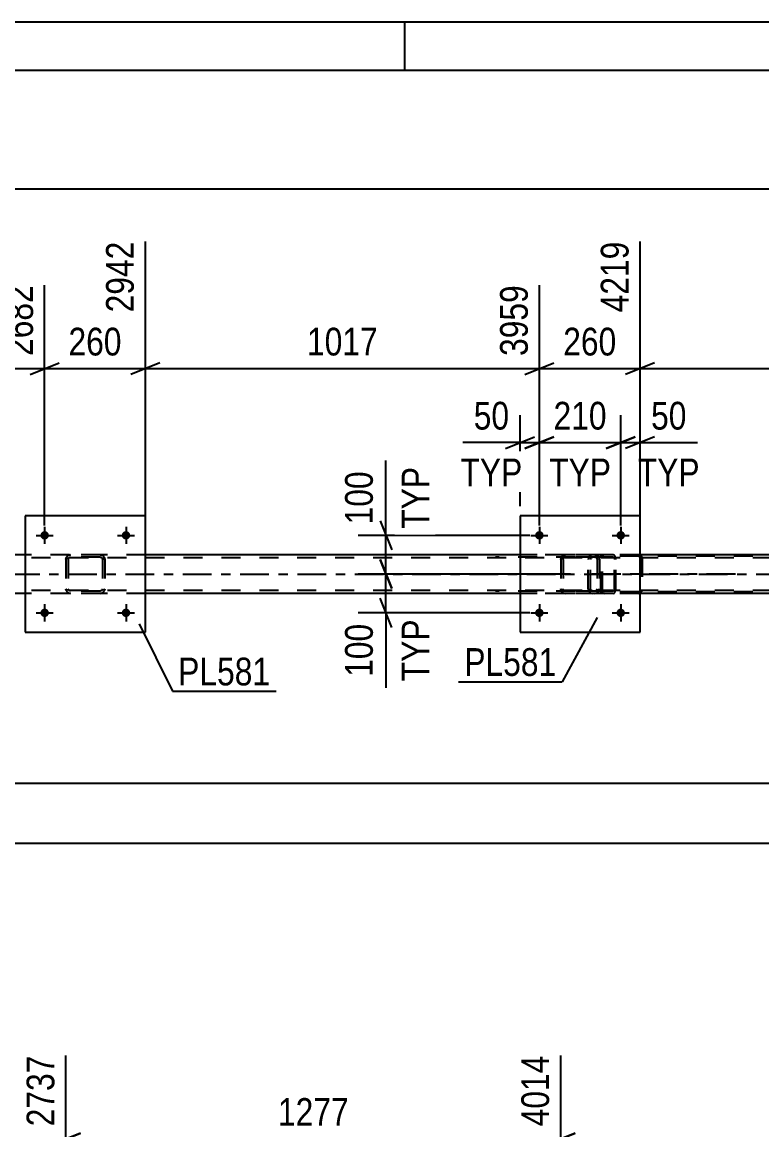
# Model space of a CAD drawing. Header units: millimetres. Extents: x -86 to 755, y -439 to 155.
# Drawn here: x 85.6 to 162, y 40.2 to 154.6 of the extents above; entities that cross this region are included whole.
import ezdxf

# ---------------------------------------------------------------- set-up
doc = ezdxf.new("R2010")
doc.units = ezdxf.units.MM
doc.linetypes.add('DXK_LINE_DOT2', pattern=[3.9198, 1.9599, -1.9599])
doc.linetypes.add('DXK_LINE_DOT3', pattern=[5.9187, 2.979, -0.9799, 0.9799, -0.9799])
doc.styles.add('Arial Narrow', font='ARIALN.TTF', dxfattribs={"height": 0.2})

# ---------------------------------------------------------------- blocks, each defined once
blk = doc.blocks.new('Unknown-814185138-1135')
at = {"color": 5, "linetype": 'Continuous'}
for p, q in [((755.09, 154.59), (-85.91, 154.59)), ((125.09, 149.59), (125.09, 154.59)), ((750.09, 149.59), (-80.91, 149.59))]:
    blk.add_line(p, q, dxfattribs=at)
blk = doc.blocks.new('Bolt-814185138-2460 - 2456')
at = {"linetype": 'Continuous'}
for points in [[(88.35, 101.61, -1), (87.47, 101.61, -1)], [(96.75, 101.61, -1), (95.87, 101.61, -1)]]:
    blk.add_hatch(color=1, dxfattribs=at).paths.add_polyline_path(points)
at = {"color": 1, "linetype": 'Continuous'}
for p, q in [((87.91, 102.49), (87.91, 100.73)), ((96.31, 102.49), (96.31, 100.73)), ((87.03, 101.61), (88.79, 101.61)), ((95.43, 101.61), (97.19, 101.61))]:
    blk.add_line(p, q, dxfattribs=at)
blk = doc.blocks.new('Bolt-814185138-2461 - 2456')
at = {"linetype": 'Continuous'}
for points in [[(88.35, 93.61, -1), (87.47, 93.61, -1)], [(96.75, 93.61, -1), (95.87, 93.61, -1)]]:
    blk.add_hatch(color=1, dxfattribs=at).paths.add_polyline_path(points)
at = {"color": 1, "linetype": 'Continuous'}
for p, q in [((87.91, 94.49), (87.91, 92.73)), ((96.31, 94.49), (96.31, 92.73)), ((87.03, 93.61), (88.79, 93.61)), ((95.43, 93.61), (97.19, 93.61))]:
    blk.add_line(p, q, dxfattribs=at)
blk = doc.blocks.new('Bolt-814185138-2462 - 2456')
at = {"linetype": 'Continuous'}
for points in [[(139.43, 101.61, -1), (138.55, 101.61, -1)], [(147.83, 101.61, -1), (146.95, 101.61, -1)]]:
    blk.add_hatch(color=1, dxfattribs=at).paths.add_polyline_path(points)
at = {"color": 1, "linetype": 'Continuous'}
for p, q in [((138.99, 102.49), (138.99, 100.73)), ((147.39, 102.49), (147.39, 100.73)), ((138.11, 101.61), (139.87, 101.61)), ((146.51, 101.61), (148.27, 101.61))]:
    blk.add_line(p, q, dxfattribs=at)
blk = doc.blocks.new('Bolt-814185138-2463 - 2456')
at = {"linetype": 'Continuous'}
for points in [[(139.43, 93.61, -1), (138.55, 93.61, -1)], [(147.83, 93.61, -1), (146.95, 93.61, -1)]]:
    blk.add_hatch(color=1, dxfattribs=at).paths.add_polyline_path(points)
at = {"color": 1, "linetype": 'Continuous'}
for p, q in [((138.99, 94.49), (138.99, 92.73)), ((147.39, 94.49), (147.39, 92.73)), ((138.11, 93.61), (139.87, 93.61)), ((146.51, 93.61), (148.27, 93.61))]:
    blk.add_line(p, q, dxfattribs=at)
blk = doc.blocks.new('Part-814185138-2602 - 2456')
at = {"color": 2, "linetype": 'Continuous'}
for p, q in [((85.91, 99.61), (64.36, 99.61)), ((136.99, 99.61), (98.31, 99.61)), ((188.07, 99.61), (149.39, 99.61)), ((85.91, 95.61), (64.21, 95.61)), ((136.99, 95.61), (98.31, 95.61)), ((188.07, 95.61), (149.39, 95.61))]:
    blk.add_line(p, q, dxfattribs=at)
at = {"color": 7, "linetype": 'DXK_LINE_DOT2'}
for p, q in [((98.31, 99.61), (85.91, 99.61)), ((149.39, 99.61), (136.99, 99.61)), ((629.45, 99.29), (25.23, 99.29)), ((629.45, 95.93), (25.23, 95.93)), ((98.31, 95.61), (85.91, 95.61)), ((149.39, 95.61), (136.99, 95.61))]:
    blk.add_line(p, q, dxfattribs=at)
at = {"color": 7, "linetype": 'DXK_LINE_DOT3'}
blk.add_line((25.23, 97.61), (629.45, 97.61), dxfattribs=at)
blk = doc.blocks.new('Part-814185138-2502 - 2456')
at = {"color": 2, "linetype": 'Continuous'}
for p, q in [((98.31, 103.61), (85.91, 103.61)), ((85.91, 103.61), (85.91, 91.61)), ((98.31, 91.61), (98.31, 103.61)), ((85.91, 91.61), (98.31, 91.61))]:
    blk.add_line(p, q, dxfattribs=at)
blk = doc.blocks.new('Part-814185138-2503 - 2456')
at = {"color": 7, "linetype": 'DXK_LINE_DOT2'}
for p, q in [((90.41, 99.58), (90.59, 99.61)), ((90.59, 99.61), (90.41, 99.58)), ((93.63, 99.61), (90.59, 99.61)), ((93.63, 99.61), (93.81, 99.58)), ((93.81, 99.58), (93.63, 99.61)), ((90.11, 99.13), (90.15, 99.32)), ((90.15, 99.32), (90.11, 99.13)), ((90.11, 99.13), (90.11, 96.09)), ((90.35, 99.13), (90.37, 99.23)), ((90.35, 99.13), (90.35, 96.09)), ((90.37, 99.23), (90.42, 99.3)), ((90.42, 99.3), (90.5, 99.36)), ((90.5, 99.36), (90.59, 99.37)), ((93.63, 99.37), (90.59, 99.37)), ((93.63, 99.37), (93.72, 99.36)), ((93.72, 99.36), (93.8, 99.3)), ((93.8, 99.3), (93.85, 99.23)), ((93.85, 99.23), (93.87, 99.13)), ((93.87, 99.13), (93.87, 96.09)), ((94.07, 99.32), (94.11, 99.13)), ((94.11, 99.13), (94.07, 99.32)), ((94.11, 99.13), (94.11, 96.09)), ((90.15, 95.91), (90.11, 96.09)), ((90.11, 96.09), (90.15, 95.91)), ((90.37, 96), (90.35, 96.09)), ((93.87, 96.09), (93.85, 96)), ((94.11, 96.09), (94.07, 95.91)), ((94.07, 95.91), (94.11, 96.09)), ((90.42, 95.92), (90.37, 96)), ((90.59, 95.61), (90.41, 95.65)), ((90.41, 95.65), (90.59, 95.61)), ((90.5, 95.87), (90.42, 95.92)), ((90.59, 95.85), (90.5, 95.87)), ((93.63, 95.85), (90.59, 95.85)), ((93.63, 95.61), (90.59, 95.61)), ((93.72, 95.87), (93.63, 95.85)), ((93.81, 95.65), (93.63, 95.61)), ((93.63, 95.61), (93.81, 95.65)), ((93.8, 95.92), (93.72, 95.87)), ((93.85, 96), (93.8, 95.92))]:
    blk.add_line(p, q, dxfattribs=at)
at = {"color": 7, "linetype": 'DXK_LINE_DOT3'}
blk.add_line((92.11, 97.61), (92.11, 97.61), dxfattribs=at)
at = {"color": 7, "linetype": 'DXK_LINE_DOT2'}
for centre, start, end in [((90.59, 99.13), 112.5, 157.5), ((90.59, 99.13), 112.5, 157.5), ((93.63, 99.13), 22.5, 67.5), ((93.63, 99.13), 22.5, 67.5), ((90.59, 96.09), 202.5, 247.5), ((90.59, 96.09), 202.5, 247.5), ((93.63, 96.09), 292.5, 337.5), ((93.63, 96.09), 292.5, 337.5)]:
    blk.add_arc(centre, 0.48, start, end, dxfattribs=at)
blk = doc.blocks.new('Part-814185138-2508 - 2456')
at = {"color": 2, "linetype": 'Continuous'}
for p, q in [((149.39, 103.61), (136.99, 103.61)), ((136.99, 103.61), (136.99, 91.61)), ((149.39, 91.61), (149.39, 103.61)), ((136.99, 91.61), (149.39, 91.61))]:
    blk.add_line(p, q, dxfattribs=at)
blk = doc.blocks.new('Part-814185138-2509 - 2456')
at = {"color": 7, "linetype": 'DXK_LINE_DOT2'}
for p, q in [((141.49, 99.58), (141.67, 99.61)), ((141.67, 99.61), (141.49, 99.58)), ((144.71, 99.61), (141.67, 99.61)), ((144.71, 99.61), (144.9, 99.58)), ((144.9, 99.58), (144.71, 99.61)), ((141.19, 99.13), (141.23, 99.32)), ((141.23, 99.32), (141.19, 99.13)), ((141.19, 99.13), (141.19, 96.09)), ((141.43, 99.13), (141.45, 99.23)), ((141.43, 99.13), (141.43, 96.09)), ((141.45, 99.23), (141.5, 99.3)), ((141.5, 99.3), (141.58, 99.36)), ((141.58, 99.36), (141.67, 99.37)), ((144.71, 99.37), (141.67, 99.37)), ((144.71, 99.37), (144.8, 99.36)), ((144.8, 99.36), (144.88, 99.3)), ((144.88, 99.3), (144.93, 99.23)), ((144.93, 99.23), (144.95, 99.13)), ((144.95, 99.13), (144.95, 96.09)), ((145.16, 99.32), (145.19, 99.13)), ((145.19, 99.13), (145.16, 99.32)), ((145.19, 99.13), (145.19, 96.09)), ((141.23, 95.91), (141.19, 96.09)), ((141.19, 96.09), (141.23, 95.91)), ((141.45, 96), (141.43, 96.09)), ((144.95, 96.09), (144.93, 96)), ((145.19, 96.09), (145.16, 95.91)), ((145.16, 95.91), (145.19, 96.09)), ((141.5, 95.92), (141.45, 96)), ((141.67, 95.61), (141.49, 95.65)), ((141.49, 95.65), (141.67, 95.61)), ((141.58, 95.87), (141.5, 95.92)), ((141.67, 95.85), (141.58, 95.87)), ((144.71, 95.85), (141.67, 95.85)), ((144.71, 95.61), (141.67, 95.61)), ((144.8, 95.87), (144.71, 95.85)), ((144.9, 95.65), (144.71, 95.61)), ((144.71, 95.61), (144.9, 95.65)), ((144.88, 95.92), (144.8, 95.87)), ((144.93, 96), (144.88, 95.92))]:
    blk.add_line(p, q, dxfattribs=at)
at = {"color": 7, "linetype": 'DXK_LINE_DOT3'}
blk.add_line((143.19, 97.61), (143.19, 97.61), dxfattribs=at)
at = {"color": 7, "linetype": 'DXK_LINE_DOT2'}
for centre, start, end in [((141.67, 99.13), 112.5, 157.5), ((141.67, 99.13), 112.5, 157.5), ((144.71, 99.13), 22.5, 67.5), ((144.71, 99.13), 22.5, 67.5), ((141.67, 96.09), 202.5, 247.5), ((141.67, 96.09), 202.5, 247.5), ((144.71, 96.09), 292.5, 337.5), ((144.71, 96.09), 292.5, 337.5)]:
    blk.add_arc(centre, 0.48, start, end, dxfattribs=at)
blk = doc.blocks.new('Part-814185138-2651 - 2456')
at = {"color": 7, "linetype": 'DXK_LINE_DOT2'}
for p, q in [((145.68, 99.61), (145.55, 99.59)), ((161.01, 99.61), (145.68, 99.61)), ((149.38, 99.59), (149.25, 99.61)), ((145.36, 99.42), (145.34, 99.29)), ((145.34, 95.93), (145.34, 99.29)), ((145.51, 99.29), (145.52, 99.35)), ((145.51, 95.93), (145.51, 99.29)), ((145.52, 99.35), (145.56, 99.41)), ((145.56, 99.41), (145.61, 99.44)), ((145.61, 99.44), (145.68, 99.45)), ((161.01, 99.45), (145.68, 99.45)), ((149.25, 99.45), (149.32, 99.44)), ((149.32, 99.44), (149.37, 99.41)), ((149.37, 99.41), (149.41, 99.35)), ((149.41, 99.35), (149.42, 99.29)), ((149.42, 99.29), (149.42, 95.93)), ((149.59, 99.29), (149.57, 99.42)), ((149.59, 99.29), (149.59, 95.93)), ((145.34, 95.93), (145.36, 95.81)), ((145.52, 95.87), (145.51, 95.93)), ((145.56, 95.82), (145.52, 95.87)), ((145.55, 95.64), (145.68, 95.61)), ((145.61, 95.79), (145.56, 95.82)), ((145.68, 95.77), (145.61, 95.79)), ((161.01, 95.77), (145.68, 95.77)), ((161.01, 95.61), (145.68, 95.61)), ((149.32, 95.79), (149.25, 95.77)), ((149.25, 95.61), (149.38, 95.64)), ((149.37, 95.82), (149.32, 95.79)), ((149.41, 95.87), (149.37, 95.82)), ((149.42, 95.93), (149.41, 95.87)), ((149.57, 95.81), (149.59, 95.93))]:
    blk.add_line(p, q, dxfattribs=at)
at = {"color": 7, "linetype": 'DXK_LINE_DOT3'}
blk.add_line((159.22, 97.61), (144.05, 97.61), dxfattribs=at)
at = {"color": 7, "linetype": 'DXK_LINE_DOT2'}
for centre, start, end in [((145.67, 99.28), 110.7583, 155.68), ((149.27, 99.28), 24.32, 69.2417), ((145.67, 95.95), 204.32, 249.2417), ((149.27, 95.95), 290.7583, 335.68)]:
    blk.add_arc(centre, 0.331, start, end, dxfattribs=at)
blk = doc.blocks.new('Part-814185138-2664 - 2456')
at = {"color": 7, "linetype": 'DXK_LINE_DOT2'}
for p, q in [((146.61, 99.61), (134.46, 99.61)), ((144.52, 99.61), (144.33, 99.58)), ((145.34, 99.37), (145.34, 99.61)), ((146.72, 99.58), (146.61, 99.61)), ((146.81, 99.47), (146.72, 99.58)), ((146.61, 99.37), (134.46, 99.37)), ((144.06, 99.32), (144.02, 99.13)), ((144.02, 96.09), (144.02, 99.13)), ((144.27, 99.13), (144.29, 99.23)), ((144.27, 96.09), (144.27, 99.13)), ((144.29, 99.23), (144.35, 99.3)), ((144.35, 99.3), (144.43, 99.36)), ((144.43, 99.36), (144.52, 99.37)), ((146.61, 99.37), (146.67, 99.36)), ((146.67, 99.36), (146.71, 99.3)), ((146.71, 99.3), (146.74, 99.23)), ((146.74, 99.23), (146.75, 99.13)), ((146.75, 96.09), (146.75, 99.13)), ((146.86, 99.32), (146.81, 99.47)), ((146.89, 99.13), (146.86, 99.32)), ((146.89, 96.09), (146.89, 99.13)), ((144.02, 96.09), (144.06, 95.91)), ((144.29, 96), (144.27, 96.09)), ((146.75, 96.09), (146.74, 96)), ((146.86, 95.91), (146.89, 96.09)), ((146.61, 95.85), (134.46, 95.85)), ((146.61, 95.61), (134.46, 95.61)), ((144.35, 95.92), (144.29, 96)), ((144.33, 95.65), (144.52, 95.61)), ((144.43, 95.87), (144.35, 95.92)), ((144.52, 95.85), (144.43, 95.87)), ((145.34, 95.61), (145.34, 95.85)), ((146.67, 95.87), (146.61, 95.85)), ((146.61, 95.61), (146.72, 95.65)), ((146.71, 95.92), (146.67, 95.87)), ((146.74, 96), (146.71, 95.92)), ((146.72, 95.65), (146.81, 95.75)), ((146.81, 95.75), (146.82, 95.79)), ((146.82, 95.79), (146.86, 95.91))]:
    blk.add_line(p, q, dxfattribs=at)
for centre, start, end in [((144.51, 99.12), 111.1941, 156.1506), ((144.51, 96.11), 203.8494, 248.8059)]:
    blk.add_arc(centre, 0.492, start, end, dxfattribs=at)
blk = doc.blocks.new('StraightDimension-814185138-10525 - 2456')
at = {"color": 7, "linetype": 'Continuous'}
for p, q in [((149.39, 100.52), (149.39, 131.94)), ((138.99, 102.61), (138.99, 127.44)), ((137.49, 118.23), (140.49, 119.43)), ((150.89, 119.43), (147.89, 118.23)), ((138.99, 118.83), (149.39, 118.83))]:
    blk.add_line(p, q, dxfattribs=at)
at = {"color": 0}
blk.add_wipeout([(147.53, 119.58), (147.53, 123.78), (140.85, 123.78), (140.85, 119.58)], dxfattribs=at)
at = {"color": 3, "style": 'Arial Narrow'}
blk.add_text('260', height=2.863, dxfattribs=at).set_placement((141.45, 120.18))
at = {"color": 0, "linetype": 'Continuous'}
blk.add_wipeout([(148.79, 132.54), (144.59, 132.54), (144.59, 124.03), (148.79, 124.03)], dxfattribs=at)
at = {"color": 3, "linetype": 'Continuous', "style": 'Arial Narrow'}
blk.add_text('4219', height=2.863, rotation=90.0002, dxfattribs=at).set_placement((148.19, 124.63))
blk = doc.blocks.new('StraightDimension-814185138-2864 - 2456')
at = {"color": 7, "linetype": 'Continuous'}
for p, q in [((123.14, 101.61), (123.14, 109.35)), ((123.14, 101.61), (123.14, 109.35)), ((122.54, 103.11), (123.74, 100.11)), ((137.99, 101.61), (120.29, 101.61)), ((123.14, 97.61), (123.14, 101.61)), ((123.74, 96.11), (122.54, 99.11)), ((142.19, 97.61), (120.29, 97.61))]:
    blk.add_line(p, q, dxfattribs=at)
at = {"color": 0}
blk.add_wipeout([(122.39, 108.82), (118.19, 108.82), (118.19, 102.14), (122.39, 102.14)], dxfattribs=at)
at = {"color": 0, "linetype": 'Continuous'}
blk.add_wipeout([(128.24, 109.28), (124.04, 109.28), (124.04, 101.69), (128.24, 101.69)], dxfattribs=at)
at = {"color": 3, "style": 'Arial Narrow'}
blk.add_text('100', height=2.863, rotation=90.0002, dxfattribs=at).set_placement((121.79, 102.74))
at = {"color": 3, "linetype": 'Continuous', "style": 'Arial Narrow'}
blk.add_text('TYP', height=2.863, rotation=90.0002, dxfattribs=at).set_placement((127.64, 102.29))
blk = doc.blocks.new('StraightDimension-814185138-2803 - 2456')
at = {"color": 7, "linetype": 'Continuous'}
blk.add_line((0, 69.84), (629.45, 69.84), dxfattribs=at)
blk = doc.blocks.new('StraightDimension-814185138-2841 - 2456')
at = {"color": 7, "linetype": 'Continuous'}
for p, q in [((122.54, 99.11), (123.74, 96.11)), ((142.19, 97.61), (120.29, 97.61)), ((123.14, 93.61), (123.14, 97.61)), ((123.74, 92.11), (122.54, 95.11)), ((137.99, 93.61), (120.29, 93.61)), ((123.14, 93.61), (123.14, 85.88)), ((123.14, 93.61), (123.14, 85.88))]:
    blk.add_line(p, q, dxfattribs=at)
at = {"color": 0}
blk.add_wipeout([(122.39, 93.09), (118.19, 93.09), (118.19, 86.4), (122.39, 86.4)], dxfattribs=at)
at = {"color": 0, "linetype": 'Continuous'}
blk.add_wipeout([(128.24, 93.54), (124.04, 93.54), (124.04, 85.95), (128.24, 85.95)], dxfattribs=at)
at = {"color": 3, "linetype": 'Continuous', "style": 'Arial Narrow'}
blk.add_text('TYP', height=2.863, rotation=90.0002, dxfattribs=at).set_placement((127.64, 86.55))
at = {"color": 3, "style": 'Arial Narrow'}
blk.add_text('100', height=2.863, rotation=90.0002, dxfattribs=at).set_placement((121.79, 87))
blk = doc.blocks.new('StraightDimension-814185138-2888 - 2456')
at = {"color": 7, "linetype": 'Continuous'}
for p, q in [((147.39, 102.61), (147.39, 114.03)), ((149.39, 104.61), (149.39, 114.03)), ((145.89, 110.58), (148.89, 111.78)), ((147.39, 111.18), (149.39, 111.18)), ((150.89, 111.78), (147.89, 110.58)), ((149.39, 111.18), (155.3, 111.18)), ((149.39, 111.18), (155.3, 111.18))]:
    blk.add_line(p, q, dxfattribs=at)
at = {"color": 0}
blk.add_wipeout([(154.77, 111.93), (154.77, 116.13), (149.92, 116.13), (149.92, 111.93)], dxfattribs=at)
at = {"color": 0, "linetype": 'Continuous'}
blk.add_wipeout([(156.14, 106.08), (156.14, 110.28), (148.55, 110.28), (148.55, 106.08)], dxfattribs=at)
at = {"color": 3, "style": 'Arial Narrow'}
blk.add_text('50', height=2.863, dxfattribs=at).set_placement((150.52, 112.53))
at = {"color": 3, "linetype": 'Continuous', "style": 'Arial Narrow'}
blk.add_text('TYP', height=2.863, dxfattribs=at).set_placement((149.15, 106.68))
blk = doc.blocks.new('StraightDimension-814185138-2901 - 2456')
at = {"color": 7, "linetype": 'Continuous'}
for p, q in [((138.99, 102.61), (138.99, 114.03)), ((147.39, 102.61), (147.39, 114.03)), ((137.49, 110.58), (140.49, 111.78)), ((138.99, 111.18), (147.39, 111.18)), ((148.89, 111.78), (145.89, 110.58))]:
    blk.add_line(p, q, dxfattribs=at)
at = {"color": 0}
blk.add_wipeout([(146.53, 111.93), (146.53, 116.13), (139.85, 116.13), (139.85, 111.93)], dxfattribs=at)
at = {"color": 0, "linetype": 'Continuous'}
blk.add_wipeout([(146.99, 106.08), (146.99, 110.28), (139.4, 110.28), (139.4, 106.08)], dxfattribs=at)
at = {"color": 3, "style": 'Arial Narrow'}
blk.add_text('210', height=2.863, dxfattribs=at).set_placement((140.45, 112.53))
at = {"color": 3, "linetype": 'Continuous', "style": 'Arial Narrow'}
blk.add_text('TYP', height=2.863, dxfattribs=at).set_placement((140, 106.68))
blk = doc.blocks.new('StraightDimension-814185138-2917 - 2456')
at = {"color": 7, "linetype": 'Continuous'}
for p, q in [((136.99, 104.61), (136.99, 114.03)), ((138.99, 102.61), (138.99, 114.03)), ((136.99, 111.18), (131.09, 111.18)), ((136.99, 111.18), (131.09, 111.18)), ((135.49, 110.58), (138.49, 111.78)), ((136.99, 111.18), (138.99, 111.18)), ((140.49, 111.78), (137.49, 110.58))]:
    blk.add_line(p, q, dxfattribs=at)
at = {"color": 0}
blk.add_wipeout([(136.47, 111.93), (136.47, 116.13), (131.61, 116.13), (131.61, 111.93)], dxfattribs=at)
at = {"color": 0, "linetype": 'Continuous'}
blk.add_wipeout([(137.83, 106.08), (137.83, 110.28), (130.24, 110.28), (130.24, 106.08)], dxfattribs=at)
at = {"color": 3, "style": 'Arial Narrow'}
blk.add_text('50', height=2.863, dxfattribs=at).set_placement((132.21, 112.53))
at = {"color": 3, "linetype": 'Continuous', "style": 'Arial Narrow'}
blk.add_text('TYP', height=2.863, dxfattribs=at).set_placement((130.84, 106.68))
blk = doc.blocks.new('StraightDimension-814185138-2931 - 2456')
at = {"color": 7, "linetype": 'Continuous'}
blk.add_line((-0.64, 137.37), (630.09, 137.37), dxfattribs=at)
blk = doc.blocks.new('StraightDimension-814185138-2954 - 2456')
at = {"color": 7, "linetype": 'Continuous'}
blk.add_line((64.21, 76.01), (629.45, 76.01), dxfattribs=at)
blk = doc.blocks.new('StraightDimension-814185138-10524 - 2456')
at = {"color": 7, "linetype": 'Continuous'}
for p, q in [((149.39, 100.52), (149.39, 131.94)), ((190.07, 102.61), (190.07, 127.44)), ((150.89, 119.43), (147.89, 118.23)), ((188.57, 118.23), (191.57, 119.43)), ((149.39, 118.83), (190.07, 118.83))]:
    blk.add_line(p, q, dxfattribs=at)
at = {"color": 0}
blk.add_wipeout([(173.99, 119.58), (173.99, 123.78), (165.48, 123.78), (165.48, 119.58)], dxfattribs=at)
at = {"color": 3, "style": 'Arial Narrow'}
blk.add_text('1017', height=2.863, dxfattribs=at).set_placement((166.08, 120.18))
at = {"color": 0, "linetype": 'Continuous'}
blk.add_wipeout([(189.47, 128.04), (185.27, 128.04), (185.27, 119.53), (189.47, 119.53)], dxfattribs=at)
at = {"color": 3, "linetype": 'Continuous', "style": 'Arial Narrow'}
blk.add_text('5236', height=2.863, rotation=90.0002, dxfattribs=at).set_placement((188.87, 120.13))
blk = doc.blocks.new('StraightDimension-814185138-10526 - 2456')
at = {"color": 7, "linetype": 'Continuous'}
for p, q in [((98.31, 100.61), (98.31, 131.94)), ((138.99, 102.61), (138.99, 127.44)), ((99.81, 119.43), (96.81, 118.23)), ((137.49, 118.23), (140.49, 119.43)), ((98.31, 118.83), (138.99, 118.83))]:
    blk.add_line(p, q, dxfattribs=at)
at = {"color": 0}
blk.add_wipeout([(122.91, 119.58), (122.91, 123.78), (114.4, 123.78), (114.4, 119.58)], dxfattribs=at)
at = {"color": 3, "style": 'Arial Narrow'}
blk.add_text('1017', height=2.863, dxfattribs=at).set_placement((115, 120.18))
at = {"color": 0, "linetype": 'Continuous'}
blk.add_wipeout([(138.39, 128.04), (134.19, 128.04), (134.19, 119.53), (138.39, 119.53)], dxfattribs=at)
at = {"color": 3, "linetype": 'Continuous', "style": 'Arial Narrow'}
blk.add_text('3959', height=2.863, rotation=90.0002, dxfattribs=at).set_placement((137.79, 120.13))
blk = doc.blocks.new('StraightDimension-814185138-10527 - 2456')
at = {"color": 7, "linetype": 'Continuous'}
for p, q in [((98.31, 100.61), (98.31, 131.94)), ((87.91, 102.61), (87.91, 127.44)), ((86.41, 118.23), (89.41, 119.43)), ((99.81, 119.43), (96.81, 118.23)), ((87.91, 118.83), (98.31, 118.83))]:
    blk.add_line(p, q, dxfattribs=at)
at = {"color": 0}
blk.add_wipeout([(96.45, 119.58), (96.45, 123.78), (89.77, 123.78), (89.77, 119.58)], dxfattribs=at)
at = {"color": 3, "style": 'Arial Narrow'}
blk.add_text('260', height=2.863, dxfattribs=at).set_placement((90.37, 120.18))
at = {"color": 0, "linetype": 'Continuous'}
blk.add_wipeout([(97.71, 132.54), (93.51, 132.54), (93.51, 124.03), (97.71, 124.03)], dxfattribs=at)
at = {"color": 3, "linetype": 'Continuous', "style": 'Arial Narrow'}
blk.add_text('2942', height=2.863, rotation=90.0002, dxfattribs=at).set_placement((97.11, 124.63))
blk = doc.blocks.new('StraightDimension-814185138-10528 - 2456')
at = {"color": 7, "linetype": 'Continuous'}
for p, q in [((64.36, 101.01), (64.36, 131.94)), ((87.91, 102.61), (87.91, 127.44)), ((65.86, 119.43), (62.86, 118.23)), ((86.41, 118.23), (89.41, 119.43)), ((64.36, 118.83), (87.91, 118.83))]:
    blk.add_line(p, q, dxfattribs=at)
at = {"color": 0}
blk.add_wipeout([(79.48, 119.58), (79.48, 123.78), (72.79, 123.78), (72.79, 119.58)], dxfattribs=at)
at = {"color": 3, "style": 'Arial Narrow'}
blk.add_text('589', height=2.863, dxfattribs=at).set_placement((73.39, 120.18))
at = {"color": 0, "linetype": 'Continuous'}
blk.add_wipeout([(87.31, 128.04), (83.11, 128.04), (83.11, 119.53), (87.31, 119.53)], dxfattribs=at)
at = {"color": 3, "linetype": 'Continuous', "style": 'Arial Narrow'}
blk.add_text('2682', height=2.863, rotation=90.0002, dxfattribs=at).set_placement((86.71, 120.13))
blk = doc.blocks.new('StraightDimension-814185138-8272 - 3452')
at = {"color": 7, "linetype": 'Continuous'}
for p, q in [((39.03, 10.84), (39.03, 47.92)), ((90.11, 10.84), (90.11, 47.92)), ((40.53, 39.9), (37.53, 38.7)), ((39.03, 39.3), (90.11, 39.3)), ((88.61, 38.7), (91.61, 39.9))]:
    blk.add_line(p, q, dxfattribs=at)
at = {"color": 0}
blk.add_wipeout([(68.83, 40.05), (68.83, 44.25), (60.31, 44.25), (60.31, 40.05)], dxfattribs=at)
at = {"color": 3, "style": 'Arial Narrow'}
blk.add_text('1277', height=2.863, dxfattribs=at).set_placement((60.91, 40.65))
at = {"color": 0, "linetype": 'Continuous'}
blk.add_wipeout([(89.51, 48.52), (85.31, 48.52), (85.31, 40), (89.51, 40)], dxfattribs=at)
at = {"color": 3, "linetype": 'Continuous', "style": 'Arial Narrow'}
blk.add_text('2737', height=2.863, rotation=90.0002, dxfattribs=at).set_placement((88.91, 40.6))
blk = doc.blocks.new('StraightDimension-814185138-8270 - 3452')
at = {"color": 7, "linetype": 'Continuous'}
for p, q in [((141.19, 10.84), (141.19, 47.92)), ((192.27, 10.84), (192.27, 47.92)), ((142.69, 39.9), (139.69, 38.7)), ((141.19, 39.3), (192.27, 39.3)), ((190.77, 38.7), (193.77, 39.9))]:
    blk.add_line(p, q, dxfattribs=at)
at = {"color": 0}
blk.add_wipeout([(170.99, 40.05), (170.99, 44.25), (162.48, 44.25), (162.48, 40.05)], dxfattribs=at)
at = {"color": 3, "style": 'Arial Narrow'}
blk.add_text('1277', height=2.863, dxfattribs=at).set_placement((163.08, 40.65))
at = {"color": 0, "linetype": 'Continuous'}
blk.add_wipeout([(191.67, 48.52), (187.47, 48.52), (187.47, 40), (191.67, 40)], dxfattribs=at)
at = {"color": 3, "linetype": 'Continuous', "style": 'Arial Narrow'}
blk.add_text('5291', height=2.863, rotation=90.0002, dxfattribs=at).set_placement((191.07, 40.6))
blk = doc.blocks.new('StraightDimension-814185138-8271 - 3452')
at = {"color": 7, "linetype": 'Continuous'}
for p, q in [((90.11, 10.84), (90.11, 47.92)), ((141.19, 10.84), (141.19, 47.92)), ((91.61, 39.9), (88.61, 38.7)), ((90.11, 39.3), (141.19, 39.3)), ((139.69, 38.7), (142.69, 39.9))]:
    blk.add_line(p, q, dxfattribs=at)
at = {"color": 0}
blk.add_wipeout([(119.91, 40.05), (119.91, 44.25), (111.4, 44.25), (111.4, 40.05)], dxfattribs=at)
at = {"color": 3, "style": 'Arial Narrow'}
blk.add_text('1277', height=2.863, dxfattribs=at).set_placement((112, 40.65))
at = {"color": 0, "linetype": 'Continuous'}
blk.add_wipeout([(140.59, 48.52), (136.39, 48.52), (136.39, 40), (140.59, 40)], dxfattribs=at)
at = {"color": 3, "linetype": 'Continuous', "style": 'Arial Narrow'}
blk.add_text('4014', height=2.863, rotation=90.0002, dxfattribs=at).set_placement((139.99, 40.6))
blk = doc.blocks.new('Mark-814185138-2498 - 2456')
at = {"color": 30, "linetype": 'Continuous'}
for p, q in [((97.66, 92.48), (101.1, 85.52)), ((101.1, 85.52), (111.81, 85.52))]:
    blk.add_line(p, q, dxfattribs=at)
at = {"color": 0}
blk.add_wipeout([(111.21, 86.12), (111.21, 89.12), (101.7, 89.12), (101.7, 86.12)], dxfattribs=at)
blk.add_wipeout([(111.21, 86.12), (111.21, 89.12), (101.7, 89.12), (101.7, 86.12)], dxfattribs=at)
at = {"color": 3, "style": 'Arial Narrow'}
blk.add_text('PL581', height=2.863, dxfattribs=at).set_placement((101.7, 86.12))
blk = doc.blocks.new('Mark-814185138-2504 - 2456')
at = {"color": 30, "linetype": 'Continuous'}
for p in [(144.97, 93.13), (130.64, 86.5)]:
    blk.add_line(p, (141.35, 86.5), dxfattribs=at)
at = {"color": 0}
blk.add_wipeout([(140.75, 87.1), (140.75, 90.1), (131.24, 90.1), (131.24, 87.1)], dxfattribs=at)
blk.add_wipeout([(140.75, 87.1), (140.75, 90.1), (131.24, 90.1), (131.24, 87.1)], dxfattribs=at)
at = {"color": 3, "style": 'Arial Narrow'}
blk.add_text('PL581', height=2.863, dxfattribs=at).set_placement((131.24, 87.1))

msp = doc.modelspace()

# ---------------------------------------------------------------- block references
for name in ['Unknown-814185138-1135', 'Part-814185138-2502 - 2456', 'Part-814185138-2508 - 2456', 'Bolt-814185138-2460 - 2456', 'Bolt-814185138-2462 - 2456', 'Part-814185138-2602 - 2456', 'Part-814185138-2503 - 2456', 'Part-814185138-2664 - 2456', 'Part-814185138-2509 - 2456', 'Part-814185138-2651 - 2456', 'Bolt-814185138-2461 - 2456', 'Bolt-814185138-2463 - 2456']:
    msp.add_blockref(name, (0, 0))

# ---------------------------------------------------------------- next in the draw order: block references
for name in ['StraightDimension-814185138-10525 - 2456', 'StraightDimension-814185138-2803 - 2456', 'StraightDimension-814185138-8272 - 3452', 'StraightDimension-814185138-8270 - 3452']:
    msp.add_blockref(name, (0, 0))

# ---------------------------------------------------------------- next in the draw order: block references
for name in ['StraightDimension-814185138-2888 - 2456', 'StraightDimension-814185138-2864 - 2456', 'StraightDimension-814185138-8271 - 3452']:
    msp.add_blockref(name, (0, 0))

# ---------------------------------------------------------------- next in the draw order: block references
for name in ['StraightDimension-814185138-2901 - 2456', 'StraightDimension-814185138-2841 - 2456']:
    msp.add_blockref(name, (0, 0))

# ---------------------------------------------------------------- next in the draw order: block references
for name in ['StraightDimension-814185138-2917 - 2456', 'StraightDimension-814185138-2954 - 2456']:
    msp.add_blockref(name, (0, 0))

# ---------------------------------------------------------------- next in the draw order: block references
for name in ['StraightDimension-814185138-2931 - 2456', 'Mark-814185138-2504 - 2456', 'Mark-814185138-2498 - 2456']:
    msp.add_blockref(name, (0, 0))

# ---------------------------------------------------------------- next in the draw order: block references
for name in ['StraightDimension-814185138-10526 - 2456', 'StraightDimension-814185138-10524 - 2456']:
    msp.add_blockref(name, (0, 0))

# ---------------------------------------------------------------- next in the draw order: block references
msp.add_blockref('StraightDimension-814185138-10527 - 2456', (0, 0))

# ---------------------------------------------------------------- next in the draw order: block references
msp.add_blockref('StraightDimension-814185138-10528 - 2456', (0, 0))

doc.saveas('drawing.dxf')
